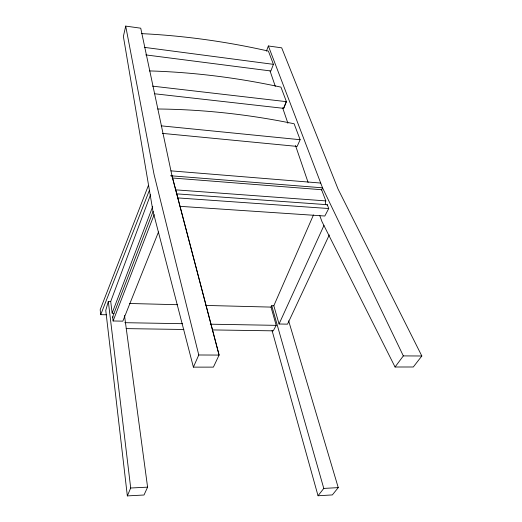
<?xml version="1.0" encoding="UTF-8"?>
<svg xmlns="http://www.w3.org/2000/svg" width="522" height="522" viewBox="0 0 522 522"><rect width="100%" height="100%" fill="white"/><g stroke="black" fill="none" stroke-linecap="round" stroke-linejoin="round"><path stroke-width="0.78" d="M125.704 26.1L123.381 36.462L152.861 210.673L193.394 367.136L213.4 367.123L219.09 355.077L172.006 175.868L140.738 28.195L125.704 26.1L154.055 174.446L198.765 354.986L193.394 367.136M150.525 194.739L110.716 301.488L108.315 301.429L105.764 310.368L127.342 495.9L144.013 495.006L147.589 487.156L124.504 315.503M266.435 51.13L268.36 45.975L281.691 47.835L338.06 189.049L421.828 355.991L413.307 366.992L395.05 367.005L321.943 221.543L319.738 215.527M113.926 313.702A2.473 1.925 14.7 0 0 112.139 313.089L152.692 206.575M158.499 231.964L122.846 321.154L113.104 320.978L112.615 317.017L153.129 211.351M113.104 320.978L154.166 214.646M141.462 33.623A946.817 787.078 67.9 0 1 268.399 51.097L273.417 64.343L270.853 70.985L145.782 54.901M148.313 185.688L100.172 309.742L100.72 314.668L106.403 314.786M100.72 314.668L149.233 190.732M321.598 190.073L322.531 187.816L268.36 45.975M286.337 101.405L283.655 108.348L154.642 93.777M283.655 108.348L286.434 101.666L280.94 87.128A1188.646 897.781 79.1 0 0 149.37 70.914M127.342 495.9L130.696 488.005L108.315 301.429M329.291 234.926L287.531 324.155L279.055 323.999L273.822 305.755L313.474 214.92M157.742 108.994A1559.56 1030.748 84.2 0 1 294.127 123.773L300.137 139.713L297.129 146.414L162.381 133.378M279.055 323.999L323.953 225.484M212.317 329.917L273.26 330.844L276.19 325.35L271.009 307.099L271.727 305.703L273.822 305.755M176.305 193.832L327.274 204.702L328.729 208.532L324.828 216.017L180.168 206.347M395.05 367.005L403.336 355.906L421.828 355.991M272.047 330.459L318.035 495.756L323.784 488.416L338.249 487.62L288.64 320.834M338.249 487.62L332.344 494.928L318.035 495.756M130.696 488.005L147.589 487.156M198.765 354.986L219.09 355.077L172.006 175.868M126.187 328.612L183.875 329.486M124.797 322.681L182.589 323.699M210.262 324.188L276.19 325.35M129.521 303.484L177.5 304.711M205.962 305.435L271.009 307.099M177.963 197.929L328.729 208.532M175.464 189.832L325.832 200.905A2.688 1.194 -85.3 0 0 325.578 204.683M172.169 177.982L321.578 189.714L325.832 200.905M170.524 175.751L322.531 187.816L403.336 355.906M170.948 170.857L320.71 183.052M161.187 125.841L300.137 139.713M152.522 86.137L286.434 101.666M144.32 47.352L273.417 64.343M270.037 70.927L275.29 86.313M282.643 107.845L287.896 123.231M295.511 145.54L308.117 182.459M271.727 305.703L323.784 488.416M110.716 301.488L112.139 313.089M113.241 316.965A2.473 1.925 14.7 0 1 112.615 317.017M327.274 204.702A2.688 1.194 -85.3 0 1 327 205.126"/></g></svg>
